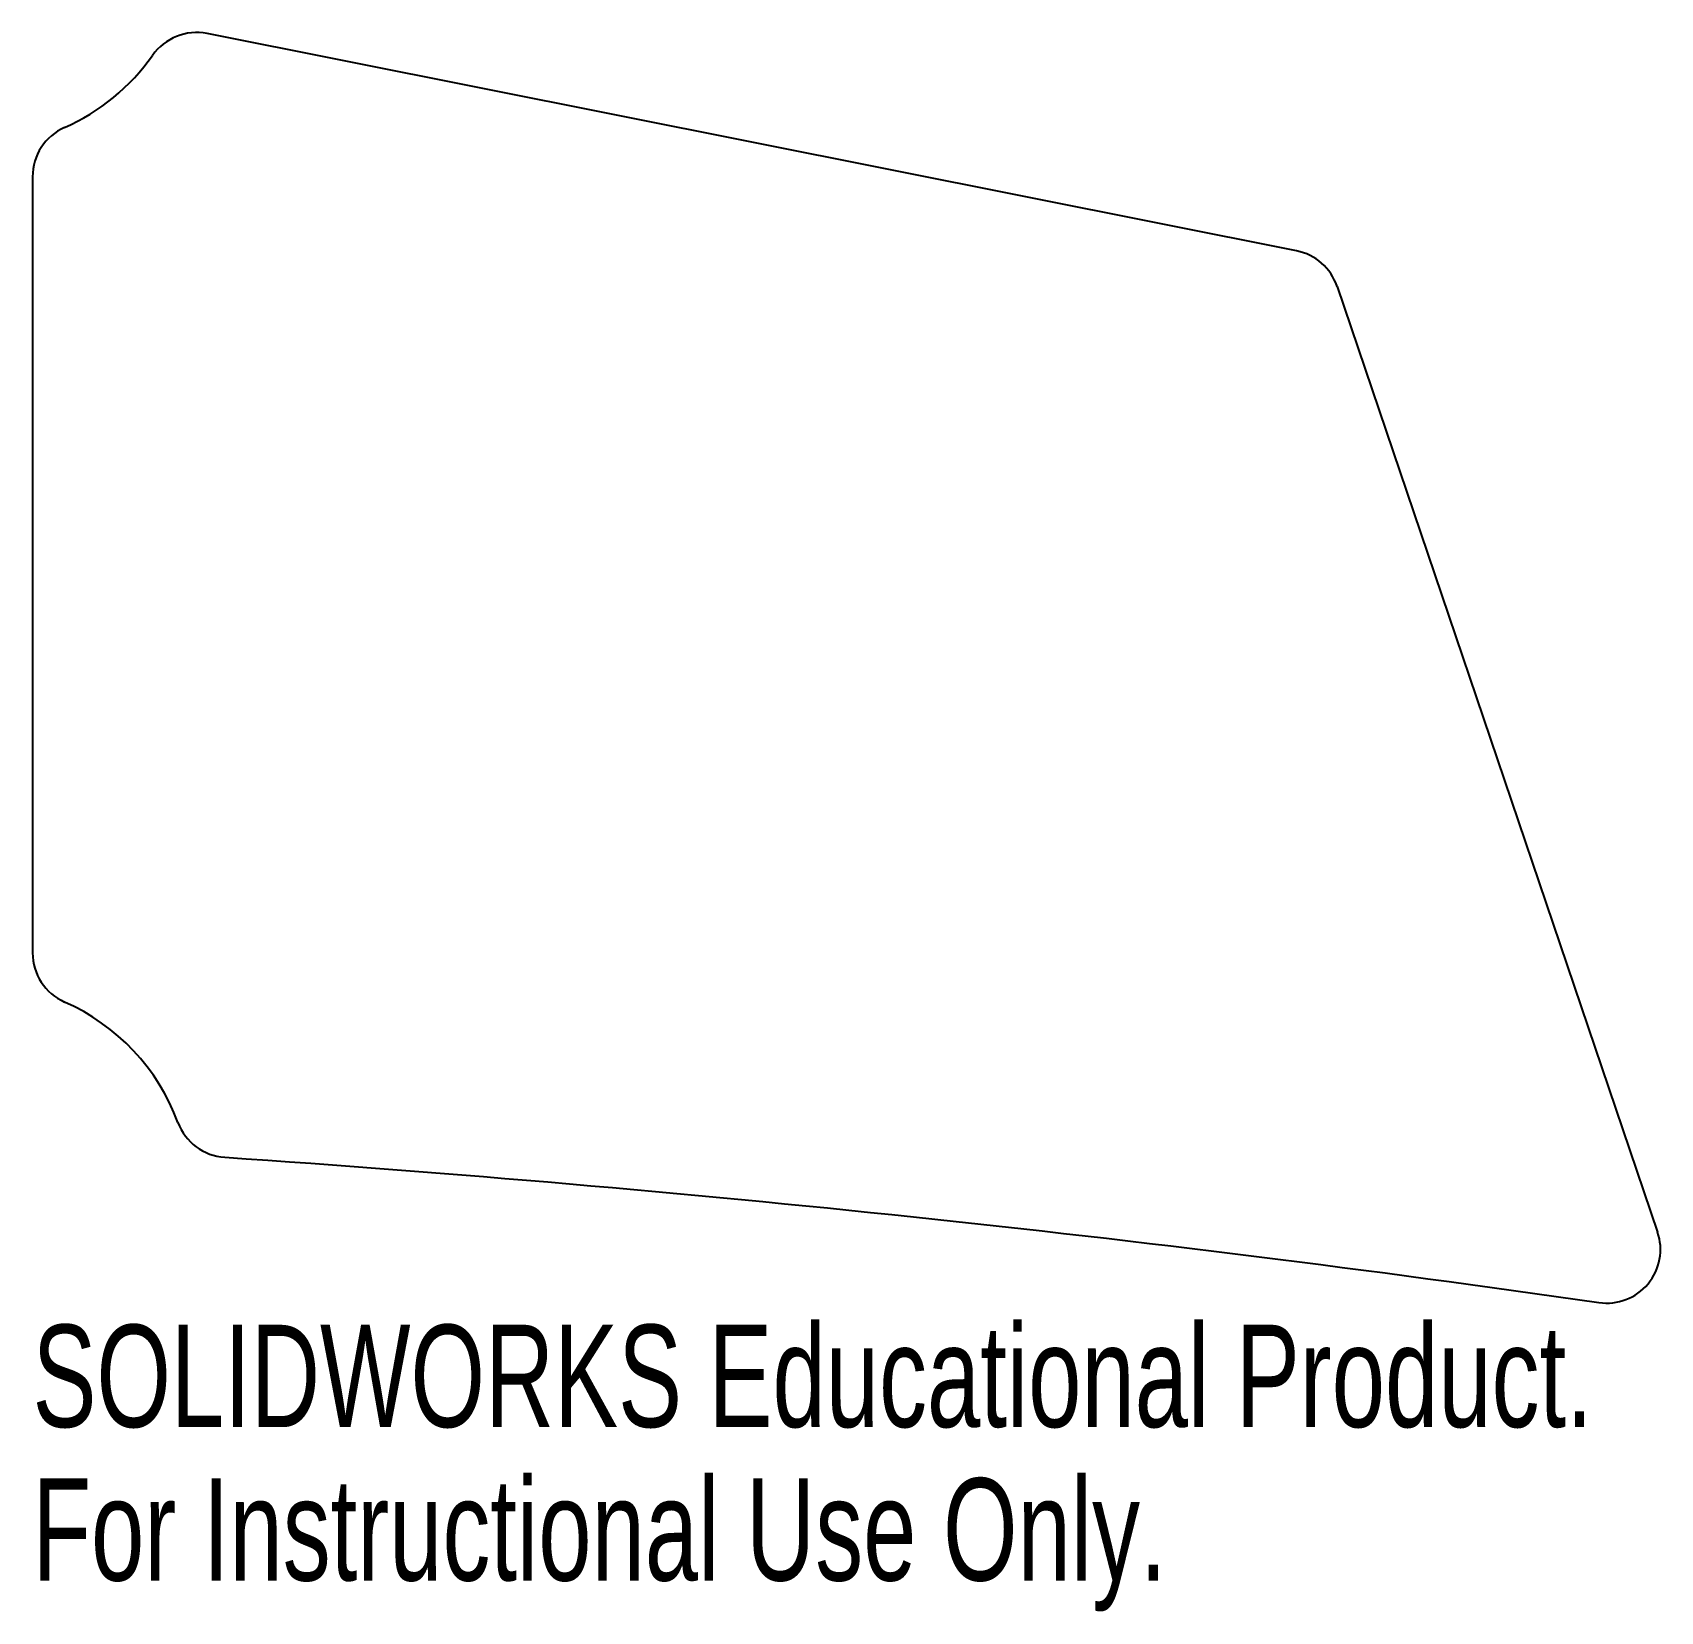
# Model space of a CAD drawing. Header units: inches. Extents: x -1.63 to 1.4, y -1.85 to 1.09.
import ezdxf

# ---------------------------------------------------------------- set-up
doc = ezdxf.new("R2010")
doc.units = ezdxf.units.IN
doc.header["$MEASUREMENT"] = 0
doc.styles.add('SLDTEXTSTYLE0', font='TXT', dxfattribs={"width": 0.7})

msp = doc.modelspace()

# ---------------------------------------------------------------- linework, layer by layer
at = {"color": 7, "linetype": 'Continuous', "lineweight": 25}
for p, q in [((0.7194, 0.6826), (-1.3064, 1.0866)), ((-1.6309, 0.8204), (-1.6309, -0.6227)), ((0.7946, 0.6166), (1.3906, -1.142))]:
    msp.add_line(p, q, dxfattribs=at)
for centre, radius, start, end in [((-1.3259, 0.9885), 0.1, 78.7213, 144.8903), ((-1.7309, 1.2732), 0.395, 293.831, 324.8903), ((-1.5309, 0.8204), 0.1, 113.831, 180), ((0.6999, 0.5845), 0.1, 18.7213, 78.7213), ((-1.5309, -0.6227), 0.1, 180, 246.169), ((-1.7309, -1.0755), 0.395, 20.3698, 66.169), ((-1.2668, -0.9032), 0.1, 200.3698, 266.1539), ((1.2959, -1.1741), 0.1, 261.7779, 18.7213)]:
    msp.add_arc(centre, radius, start, end, dxfattribs=at)
msp.add_open_spline([(-1.2735, -1.003), (-0.4181, -1.0605), (0.4336, -1.1505), (1.2816, -1.2731)], degree=3, dxfattribs=at)

# ---------------------------------------------------------------- texts
at = {"color": 7, "linetype": 'Continuous', "char_height": 0.1903, "attachment_point": 1, "style": 'SLDTEXTSTYLE0'}
for s, insert in [('SOLIDWORKS Educational Product.', (-1.6309, -1.3143)), ('For Instructional Use Only.', (-1.6309, -1.5997))]:
    msp.add_mtext(s, dxfattribs=dict(at, insert=insert))

doc.saveas('drawing.dxf')
